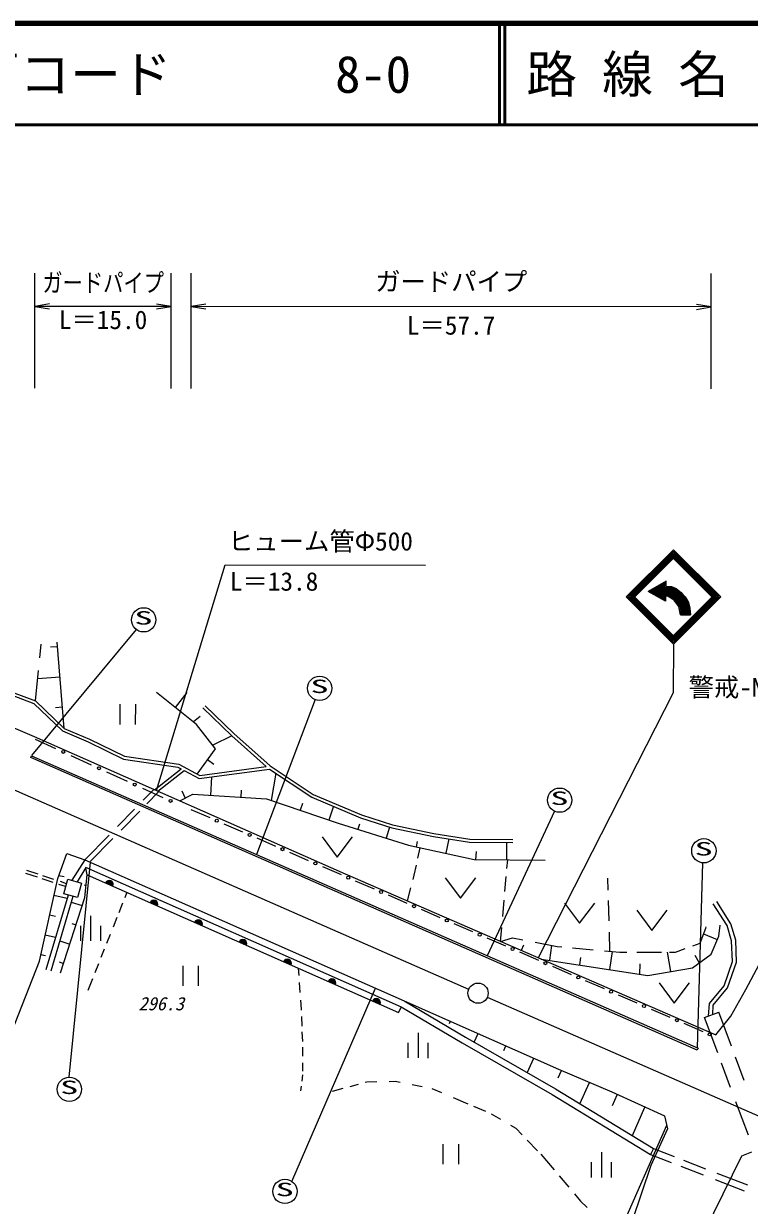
# Model space of a CAD drawing. Units: millimetres, scale not verified. Extents: x 40000 to 680000, y 20000 to 380000.
# Drawn here: x 130782 to 202393, y 263277 to 380000 of the extents above; entities that cross this region are included whole.
import ezdxf
from ezdxf.enums import TextEntityAlignment as Align

# ---------------------------------------------------------------- set-up
doc = ezdxf.new("R2010")
doc.units = ezdxf.units.MM
doc.header["$LTSCALE"] = 1000
for name, color, linetype, lineweight in [('M-BGD', 7, 'Continuous', 13), ('M-TTL', 2, 'Continuous', 140), ('M-TTL-FRAM', 7, 'Continuous', 13), ('M-TTL-LINE', 7, 'Continuous', 50), ('M-TTL-TXT', 7, 'Continuous', 13)]:
    doc.layers.add(name, color=color, linetype=linetype, lineweight=lineweight)
doc.styles.add('ＭＳ ゴシック', font='')
doc.styles.get('ＭＳ ゴシック').set_extended_font_data('MS Gothic')

# ---------------------------------------------------------------- blocks, each defined once
blk = doc.blocks.new('open_arrow')
at = {"color": 0, "linetype": 'Continuous', "lineweight": -2}
blk.add_lwpolyline([(7.5, 1.25), (0, 0), (7.5, -1.25)], dxfattribs=at)

msp = doc.modelspace()

# ---------------------------------------------------------------- linework, layer by layer
at = {"layer": 'M-BGD'}
for p, q in [((103372, 321865), (131825, 309579)), ((132370, 317351), (132506, 318698)), ((134778, 310387), (134076, 318891)), ((133419, 318430), (134110, 318487)), ((131941, 313108), (132246, 316120)), ((132165, 315317), (134356, 315498)), ((129547, 313695), (131778, 312849)), ((129651, 313977), (131941, 313108)), ((131778, 312849), (134610, 310133)), ((131941, 313108), (134778, 310387)), ((147853, 310766), (143895, 313919)), ((146893, 313937), (145720, 312465)), ((133913, 312451), (134603, 312508)), ((140301, 310782), (140303, 312782)), ((141803, 312781), (141801, 310781)), ((151323, 309657), (148475, 312408)), ((151527, 309877), (148684, 312624)), ((148200, 311550), (147526, 311026)), ((149712, 308379), (147853, 310766)), ((131825, 309579), (162519, 296016)), ((131912, 309339), (133929, 308416)), ((134610, 310133), (137142, 309046)), ((134778, 310387), (137266, 309319)), ((137266, 309319), (140727, 307645)), ((151318, 309661), (149447, 308719)), ((154716, 306632), (151323, 309657)), ((155108, 306684), (151527, 309877)), ((137142, 309046), (140638, 307354)), ((147907, 305884), (149712, 308379)), ((131481, 307501), (131562, 307685)), ((197253, 278610), (131481, 307501)), ((131562, 307685), (197334, 278793)), ((135442, 307725), (137459, 306802)), ((140638, 307354), (146004, 306566)), ((140727, 307645), (146100, 306855)), ((149550, 306818), (148915, 307277)), ((138972, 306111), (140989, 305189)), ((143703, 304330), (146322, 306395)), ((144014, 304193), (146610, 306241)), ((146004, 306566), (146311, 306401)), ((146100, 306855), (148162, 305747)), ((146622, 306234), (148106, 305437)), ((148106, 305437), (155036, 306372)), ((148162, 305747), (154716, 306632)), ((155036, 306372), (159217, 303597)), ((155108, 306684), (159359, 303862)), ((155669, 305952), (155215, 303273)), ((149328, 305602), (149216, 303777)), ((142502, 304497), (144519, 303575)), ((142587, 303295), (143633, 304361)), ((142951, 302952), (144121, 304146)), ((146188, 303232), (147491, 303883)), ((146383, 304211), (146735, 303505)), ((147491, 303883), (154730, 303438)), ((152253, 304278), (152211, 303593)), ((159217, 303597), (164016, 301563)), ((159359, 303862), (164121, 301845)), ((140050, 300709), (141735, 302427)), ((147291, 302380), (149144, 301576)), ((154730, 303438), (161827, 301020)), ((158285, 302983), (158054, 302306)), ((161355, 302691), (160894, 301338)), ((140393, 300344), (142235, 302222)), ((164016, 301563), (167109, 300571)), ((164121, 301845), (167186, 300861)), ((150534, 300973), (152387, 300168)), ((161827, 301020), (168745, 298867)), ((163928, 300942), (163751, 300421)), ((166898, 300639), (166558, 299547)), ((167109, 300571), (171217, 299701)), ((167186, 300861), (171271, 299996)), ((171271, 299996), (174804, 299454)), ((136821, 297416), (139209, 299851)), ((137308, 297199), (139593, 299529)), ((153777, 299565), (155630, 298761)), ((160237, 299683), (161735, 297682)), ((161735, 297682), (163237, 299680)), ((168745, 298867), (175233, 297430)), ((169611, 299201), (169500, 298700)), ((171217, 299701), (174781, 299154)), ((172742, 299467), (172429, 298051)), ((174781, 299154), (179038, 299126)), ((174804, 299454), (179039, 299426)), ((178428, 299130), (178415, 297406)), ((134140, 295562), (135054, 298046)), ((135054, 298046), (136821, 297416)), ((157020, 298157), (158873, 297353)), ((169689, 297566), (169914, 298608)), ((175429, 298230), (175358, 297402)), ((136807, 297421), (135550, 295384)), ((136924, 296658), (136050, 295243)), ((136807, 297421), (168344, 283480)), ((136899, 296669), (168045, 282901)), ((137034, 295937), (136906, 296629)), ((160263, 296750), (162116, 295945)), ((169328, 295894), (169544, 296895)), ((175233, 297430), (182248, 297377)), ((178478, 296559), (178554, 297405)), ((197778, 297109), (197241, 278834)), ((132132, 295687), (130988, 296064)), ((132207, 295979), (131080, 296350)), ((132341, 287387), (134140, 295562)), ((133706, 295168), (132600, 295533)), ((133767, 295464), (132666, 295827)), ((134772, 295711), (134237, 295826)), ((134737, 294052), (135147, 295499)), ((135147, 295499), (136494, 295117)), ((136812, 293673), (137034, 295937)), ((137034, 295937), (167779, 282327)), ((162519, 296016), (199083, 280119)), ((163506, 295342), (165359, 294537)), ((169213, 295464), (169328, 295894)), ((172390, 295621), (173889, 293619)), ((173889, 293619), (175390, 295618)), ((178277, 294292), (178407, 295753)), ((188472, 294412), (188440, 295606)), ((134926, 294766), (134261, 294985)), ((135020, 295051), (134406, 295253)), ((136494, 295117), (136083, 293671)), ((136760, 294930), (136930, 294875)), ((140964, 294197), (140751, 293661)), ((168652, 293350), (168999, 294656)), ((135164, 293931), (132969, 286538)), ((135646, 293795), (133449, 286395)), ((135065, 293596), (133770, 293881)), ((134416, 286254), (136812, 293673)), ((136083, 293671), (134737, 294052)), ((135481, 293241), (136560, 292893)), ((140541, 293134), (140163, 292184)), ((166749, 293934), (168602, 293130)), ((178057, 291825), (178198, 293410)), ((184145, 293141), (185643, 291140)), ((185643, 291140), (187145, 293139)), ((188552, 291387), (188499, 293387)), ((200205, 290909), (198838, 293065)), ((200573, 291076), (199176, 293279)), ((133934, 291793), (133340, 291928)), ((137383, 291891), (137381, 289391)), ((169992, 292526), (171845, 291722)), ((191281, 292422), (192779, 290421)), ((192779, 290421), (194281, 292419)), ((135531, 291124), (135945, 290990)), ((136382, 290892), (136381, 289392)), ((138381, 289390), (138382, 290890)), ((139970, 291698), (139600, 290768)), ((173235, 291119), (175088, 290314)), ((177837, 289356), (177958, 290709)), ((197526, 289185), (198096, 290646)), ((198096, 290646), (198137, 290786)), ((199367, 289860), (199503, 290942)), ((200647, 289419), (200205, 290909)), ((201045, 289484), (200573, 291076)), ((133923, 289751), (132910, 289974)), ((139309, 290037), (138959, 289158)), ((176478, 289711), (178331, 288907)), ((177837, 289356), (179019, 289714)), ((179019, 289714), (180044, 289512)), ((188632, 288386), (188582, 290274)), ((197878, 290088), (199228, 289526)), ((198635, 288102), (199367, 289860)), ((201128, 287305), (201045, 289484)), ((134342, 289406), (135331, 289087)), ((138736, 288596), (138402, 287758)), ((180108, 288972), (179887, 288465)), ((181268, 289271), (183429, 288845)), ((182883, 288953), (182658, 287484)), ((183429, 288845), (183877, 288805)), ((184935, 288712), (186991, 288531)), ((188086, 288434), (189625, 288299)), ((188863, 288366), (188589, 286577)), ((195118, 288294), (196049, 288639)), ((196814, 288922), (197526, 289185)), ((200726, 287365), (200647, 289419)), ((128938, 278679), (132341, 287387)), ((132934, 287921), (132481, 288021)), ((134301, 287317), (134716, 287183)), ((138160, 287150), (137794, 286230)), ((179721, 288303), (181574, 287499)), ((181864, 287606), (192383, 285996)), ((185738, 287776), (185624, 287030)), ((189625, 288299), (190302, 288298)), ((191298, 288297), (193709, 288295)), ((191600, 287149), (191555, 286123)), ((194268, 288295), (194597, 286375)), ((194512, 288295), (195118, 288294)), ((196794, 286751), (198635, 288102)), ((197023, 287977), (197437, 287222)), ((199898, 284970), (200726, 287365)), ((200253, 284770), (201128, 287305)), ((202046, 284599), (203886, 288049)), ((146506, 284948), (146508, 286948)), ((148008, 286947), (148006, 284947)), ((157868, 286714), (157921, 285992)), ((182964, 286896), (184817, 286091)), ((192383, 285996), (196794, 286751)), ((137561, 285642), (137107, 284502)), ((157973, 285286), (158044, 284300)), ((186207, 285488), (188060, 284683)), ((193483, 285260), (194982, 283259)), ((194982, 283259), (196483, 285258)), ((198447, 283219), (199898, 284970)), ((189450, 284080), (191303, 283276)), ((198838, 283064), (200253, 284770)), ((200564, 281955), (202046, 284599)), ((158099, 283554), (158165, 282647)), ((158165, 282647), (158168, 282560)), ((167779, 282327), (168081, 282885)), ((168045, 282901), (174055, 279322)), ((168344, 283480), (174383, 279884)), ((168344, 283480), (183569, 276742)), ((192693, 282672), (194546, 281868)), ((198370, 281979), (198447, 283219)), ((198780, 282132), (198838, 283064)), ((158192, 281922), (158225, 280993)), ((172794, 281256), (172889, 281469)), ((197971, 281831), (199376, 282354)), ((199277, 278327), (197971, 281831)), ((199083, 280119), (200564, 281955)), ((200631, 278988), (199376, 282354)), ((158247, 280410), (158282, 279452)), ((169699, 280334), (169697, 277834)), ((175248, 279387), (175632, 280255)), ((195936, 281265), (197789, 280460)), ((168698, 279335), (168697, 277835)), ((170697, 277833), (170698, 279333)), ((174055, 279322), (182949, 274212)), ((174383, 279884), (183280, 274772)), ((178174, 278587), (178375, 279041)), ((158302, 278901), (158307, 278756)), ((158307, 278756), (158306, 278001)), ((180479, 276381), (181119, 277827)), ((197334, 278793), (197253, 278610)), ((201895, 275598), (201036, 277901)), ((158306, 277362), (158305, 276520)), ((183569, 276742), (188809, 274480)), ((200543, 274928), (199646, 277337)), ((158305, 276172), (158222, 275532)), ((164496, 275437), (164646, 275477)), ((164646, 275477), (165627, 275499)), ((166866, 275527), (167455, 275540)), ((167455, 275540), (167945, 275442)), ((183537, 275878), (183862, 276612)), ((158159, 275053), (158100, 274604)), ((161247, 274565), (162304, 274849)), ((162996, 275034), (163833, 275259)), ((169126, 275204), (170106, 275008)), ((171048, 274818), (172012, 274411)), ((183280, 274772), (192936, 268900)), ((185682, 273311), (186605, 275398)), ((188809, 274480), (194009, 272137)), ((173165, 273923), (174603, 273314)), ((182949, 274212), (192647, 268315)), ((188894, 273156), (189349, 274184)), ((202307, 270196), (201074, 273504)), ((175164, 273077), (176349, 272575)), ((176927, 272331), (177851, 271780)), ((190852, 270167), (192092, 272970)), ((194009, 272137), (194331, 270846)), ((178823, 271201), (179343, 270891)), ((179343, 270891), (179987, 270229)), ((194331, 270846), (192674, 267218)), ((180471, 269732), (181501, 268672)), ((172191, 267333), (172192, 269333)), ((173692, 269332), (173691, 267332)), ((187793, 268542), (187791, 266042)), ((192936, 268900), (192647, 268315)), ((192936, 268900), (194973, 268108)), ((201665, 268182), (202647, 268581)), ((181824, 268341), (183140, 266781)), ((186793, 267543), (186791, 266043)), ((188791, 266041), (188793, 267541)), ((192647, 268315), (194681, 267524)), ((195902, 267747), (198081, 266899)), ((197952, 260662), (201665, 268182)), ((183630, 266200), (184570, 265086)), ((192674, 267218), (190815, 261736)), ((195618, 267160), (197826, 266301)), ((199188, 266469), (202198, 265298)), ((199021, 265836), (201896, 264719)), ((185136, 264415), (185740, 263699)), ((185740, 263699), (186395, 263070))]:
    msp.add_line(p, q, dxfattribs=at)
for centre, radius in [((134686, 308071), 150), ((138216, 306457), 150), ((141745, 304843), 150), ((145275, 303229), 150), ((149839, 301274), 150), ((153082, 299867), 150), ((197905, 298302), 1200), ((156325, 298459), 150), ((159568, 297051), 150), ((162811, 295644), 150), ((166054, 294236), 150), ((169297, 292828), 150), ((172540, 291420), 150), ((175783, 290013), 150), ((179026, 288605), 150), ((182269, 287197), 150), ((185512, 285790), 150), ((188755, 284382), 150), ((191998, 282974), 150), ((195241, 281566), 150), ((198484, 280159), 150)]:
    msp.add_circle(centre, radius, dxfattribs=at)
for centre, radius in [((139230, 294965), 400), ((139230, 294965), 400), ((139230, 294965), 350), ((139230, 294965), 300), ((139230, 294965), 250), ((139230, 294965), 200), ((139230, 294965), 150), ((139230, 294965), 100), ((139230, 294965), 50), ((143622, 293021), 400), ((143622, 293021), 400), ((143622, 293021), 350), ((143622, 293021), 300), ((143622, 293021), 250), ((143622, 293021), 200), ((143622, 293021), 150), ((143622, 293021), 100), ((143622, 293021), 50), ((148014, 291076), 400), ((148014, 291076), 400), ((148014, 291076), 350), ((148014, 291076), 300), ((148014, 291076), 250), ((148014, 291076), 200), ((148014, 291076), 150), ((148014, 291076), 100), ((148014, 291076), 50), ((152406, 289132), 400), ((152406, 289132), 400), ((152406, 289132), 350), ((152406, 289132), 300), ((152406, 289132), 250), ((152406, 289132), 200), ((152406, 289132), 150), ((152406, 289132), 100), ((152406, 289132), 50), ((156799, 287188), 400), ((156799, 287188), 400), ((156799, 287188), 350), ((156799, 287188), 300), ((156799, 287188), 250), ((156799, 287188), 200), ((156799, 287188), 150), ((156799, 287188), 100), ((156799, 287188), 50), ((161191, 285243), 400), ((161191, 285243), 400), ((161191, 285243), 350), ((161191, 285243), 300), ((161191, 285243), 250), ((161191, 285243), 200), ((161191, 285243), 150), ((161191, 285243), 100), ((161191, 285243), 50), ((165583, 283299), 400), ((165583, 283299), 400), ((165583, 283299), 350), ((165583, 283299), 300), ((165583, 283299), 250), ((165583, 283299), 200), ((165583, 283299), 150), ((165583, 283299), 100), ((165583, 283299), 50)]:
    msp.add_arc(centre, radius, 336.12134, 156.12134, dxfattribs=at)
at = {"layer": 'M-TTL'}
msp.add_line((680000, 380000), (40000, 380000), dxfattribs=at)
at = {"layer": 'M-TTL-FRAM'}
for p, q in [((131889, 343985), (131898, 355359)), ((145343, 343974), (145353, 355348)), ((147303, 343973), (147312, 355346)), ((198624, 343931), (198634, 355304)), ((145350, 352063), (131896, 352074)), ((198631, 352019), (147310, 352061)), ((190231, 323378), (194902, 328041)), ((194902, 328041), (199565, 323370)), ((190373, 323378), (194902, 327899)), ((190514, 323378), (194902, 327758)), ((190656, 323377), (194902, 327617)), ((190726, 323307), (194973, 327546)), ((190797, 323236), (195043, 327475)), ((190868, 323165), (195114, 327404)), ((194690, 327405), (198929, 323159)), ((194760, 327475), (199000, 323229)), ((194831, 327546), (199070, 323300)), ((194902, 327899), (199424, 323370)), ((194902, 327758), (199282, 323370)), ((194902, 327617), (199141, 323370)), ((143877, 304254), (150673, 326540)), ((150673, 326540), (170420, 326524)), ((194181, 324939), (192418, 323924)), ((194181, 324939), (193149, 323910)), ((193479, 323310), (193480, 324536)), ((193579, 323252), (193580, 324593)), ((193679, 323194), (193680, 324651)), ((193779, 323136), (193780, 324709)), ((193879, 323179), (193880, 324766)), ((193979, 323079), (193980, 324824)), ((194079, 322979), (194080, 324882)), ((194180, 324439), (194181, 324939)), ((190231, 323378), (194895, 318707)), ((190373, 323378), (194895, 318848)), ((190514, 323378), (194895, 318990)), ((190656, 323377), (194895, 319131)), ((190727, 323448), (194966, 319202)), ((190797, 323519), (195036, 319273)), ((190868, 323589), (195107, 319343)), ((194116, 322941), (192418, 323924)), ((192480, 323888), (192480, 323959)), ((192580, 323830), (192580, 324017)), ((192680, 323772), (192680, 324074)), ((192780, 323715), (192780, 324132)), ((192879, 323657), (192880, 324190)), ((192979, 323599), (192980, 324247)), ((193079, 323541), (193080, 324305)), ((194116, 322941), (193149, 323910)), ((193179, 323483), (193180, 324363)), ((193279, 323425), (193280, 324420)), ((193379, 323368), (193380, 324478)), ((194079, 323644), (194460, 323620)), ((194079, 323544), (194429, 323522)), ((194080, 324345), (194681, 324307)), ((194080, 324245), (194649, 324209)), ((194080, 324145), (194618, 324111)), ((194080, 324045), (194586, 324013)), ((194080, 323945), (194555, 323914)), ((194080, 323844), (194523, 323816)), ((194080, 323744), (194492, 323718)), ((194117, 323441), (194116, 322941)), ((194397, 323423), (194117, 323441)), ((194180, 324439), (194712, 324406)), ((194180, 324439), (194183, 324439)), ((194972, 323065), (194397, 323423)), ((194429, 323522), (195042, 323139)), ((194460, 323620), (195111, 323214)), ((194492, 323718), (195181, 323288)), ((194523, 323816), (195250, 323363)), ((194555, 323914), (195320, 323437)), ((194586, 324013), (195389, 323512)), ((194618, 324111), (195459, 323586)), ((194649, 324209), (195528, 323661)), ((194681, 324307), (195598, 323735)), ((194683, 319344), (198929, 323583)), ((194712, 324406), (195667, 323810)), ((194712, 324406), (195174, 324202)), ((194754, 319273), (199000, 323512)), ((194824, 319202), (199070, 323441)), ((194895, 319131), (199141, 323370)), ((194895, 318990), (199282, 323370)), ((194895, 318848), (199424, 323370)), ((194895, 318707), (199565, 323370)), ((195174, 324202), (195667, 323810)), ((195250, 323363), (195810, 322591)), ((195320, 323437), (195904, 322631)), ((195389, 323512), (195999, 322672)), ((195459, 323586), (196093, 322712)), ((195528, 323661), (196187, 322752)), ((195598, 323735), (196281, 322793)), ((195667, 323810), (196376, 322833)), ((195667, 323810), (196055, 323369)), ((196055, 323369), (196376, 322833)), ((195433, 322429), (194972, 323065)), ((195042, 323139), (195527, 322470)), ((195111, 323214), (195622, 322510)), ((195181, 323288), (195716, 322551)), ((195584, 321604), (195433, 322429)), ((195527, 322470), (195686, 321604)), ((195622, 322510), (195788, 321604)), ((195716, 322551), (195889, 321604)), ((195810, 322591), (195991, 321604)), ((195904, 322631), (196093, 321604)), ((195999, 322672), (196194, 321604)), ((196093, 322712), (196296, 321604)), ((196187, 322752), (196398, 321604)), ((196281, 322793), (196499, 321604)), ((196376, 322833), (196601, 321604)), ((196376, 322833), (196524, 322256)), ((196524, 322256), (196601, 321604)), ((195584, 321604), (196601, 321604)), ((141899, 320160), (131570, 307703)), ((194895, 318707), (194891, 313911)), ((159552, 313234), (153744, 297941)), ((194891, 313911), (181563, 287736)), ((183172, 302209), (176522, 287935)), ((135270, 275942), (137362, 297175)), ((157256, 265634), (165491, 284741)), ((185643, 251619), (194244, 271194))]:
    msp.add_line(p, q, dxfattribs=at)
for centre in [(142628, 321113), (159998, 314348), (183674, 303299), (135296, 274742), (156563, 264654)]:
    msp.add_circle(centre, 1200, dxfattribs=at)
at = {"layer": 'M-TTL-LINE'}
for p, q in [((177750, 380000), (177750, 370000)), ((178250, 380000), (178250, 370000)), ((40000, 370000), (680000, 370000))]:
    msp.add_line(p, q, dxfattribs=at)
at = {"layer": 'M-TTL-LINE', "color": 2, "lineweight": 13}
for p, q in [((84943, 323984), (174695, 284644)), ((176528, 283840), (209949, 269191))]:
    msp.add_line(p, q, dxfattribs=at)
at = {"layer": 'M-TTL-TXT', "color": 3}
msp.add_circle((175618, 284234), 1000, dxfattribs=at)

# ---------------------------------------------------------------- block references
at = {"layer": 'M-TTL-FRAM', "xscale": 193, "yscale": 193}
for p in [(131896, 352074), (147310, 352061)]:
    msp.add_blockref('open_arrow', p, dxfattribs=at)
at = {"layer": 'M-TTL-FRAM', "xscale": 193, "yscale": 193, "rotation": 180}
for p in [(145350, 352063), (198631, 352019)]:
    msp.add_blockref('open_arrow', p, dxfattribs=at)

# ---------------------------------------------------------------- texts
at = {"layer": 'M-BGD', "style": 'ＭＳ ゴシック', "width": 2}
msp.add_text('S', height=1320, rotation=359.953, dxfattribs=at).set_placement((196986, 297440), align=Align.BOTTOM_LEFT)
at = {"layer": 'M-BGD', "style": 'ＭＳ ゴシック', "oblique": 15}
msp.add_text('296.3', height=1320, rotation=359.953, dxfattribs=at).set_placement((142112, 282146), align=Align.BOTTOM_LEFT)
at = {"layer": 'M-TTL-FRAM', "style": 'ＭＳ ゴシック'}
for s, height, width, p in [('ガードパイプ', 1833, 0.8, (132624, 352945)), ('S', 1320, 2, (141709, 320251)), ('S', 1320, 2, (159079, 313486)), ('S', 1320, 2, (182755, 302436)), ('S', 1320, 2, (134377, 273880)), ('S', 1320, 2, (155644, 263792))]:
    msp.add_text(s, height=height, rotation=359.953, dxfattribs=dict(at, width=width)).set_placement(p, align=Align.BOTTOM_LEFT)
for s, p in [('ガードパイプ', (165471, 353066)), ('L＝15.0', (134246, 349287)), ('L＝57.7', (168593, 348735)), ('ヒューム管Φ500', (150950, 327419)), ('L＝13.8', (151121, 323444)), ('警戒-NO-17', (196397, 312994))]:
    msp.add_text(s, height=1833, rotation=359.953, dxfattribs=at).set_placement(p, align=Align.BOTTOM_LEFT)
at = {"layer": 'M-TTL-TXT', "style": 'ＭＳ ゴシック'}
for s, p in [('図面コード', (120380, 375000)), ('路 線 名', (180380, 375000)), ('8-0', (161521, 375000))]:
    msp.add_text(s, height=3666, dxfattribs=at).set_placement(p, align=Align.MIDDLE_LEFT)

doc.saveas('drawing.dxf')
